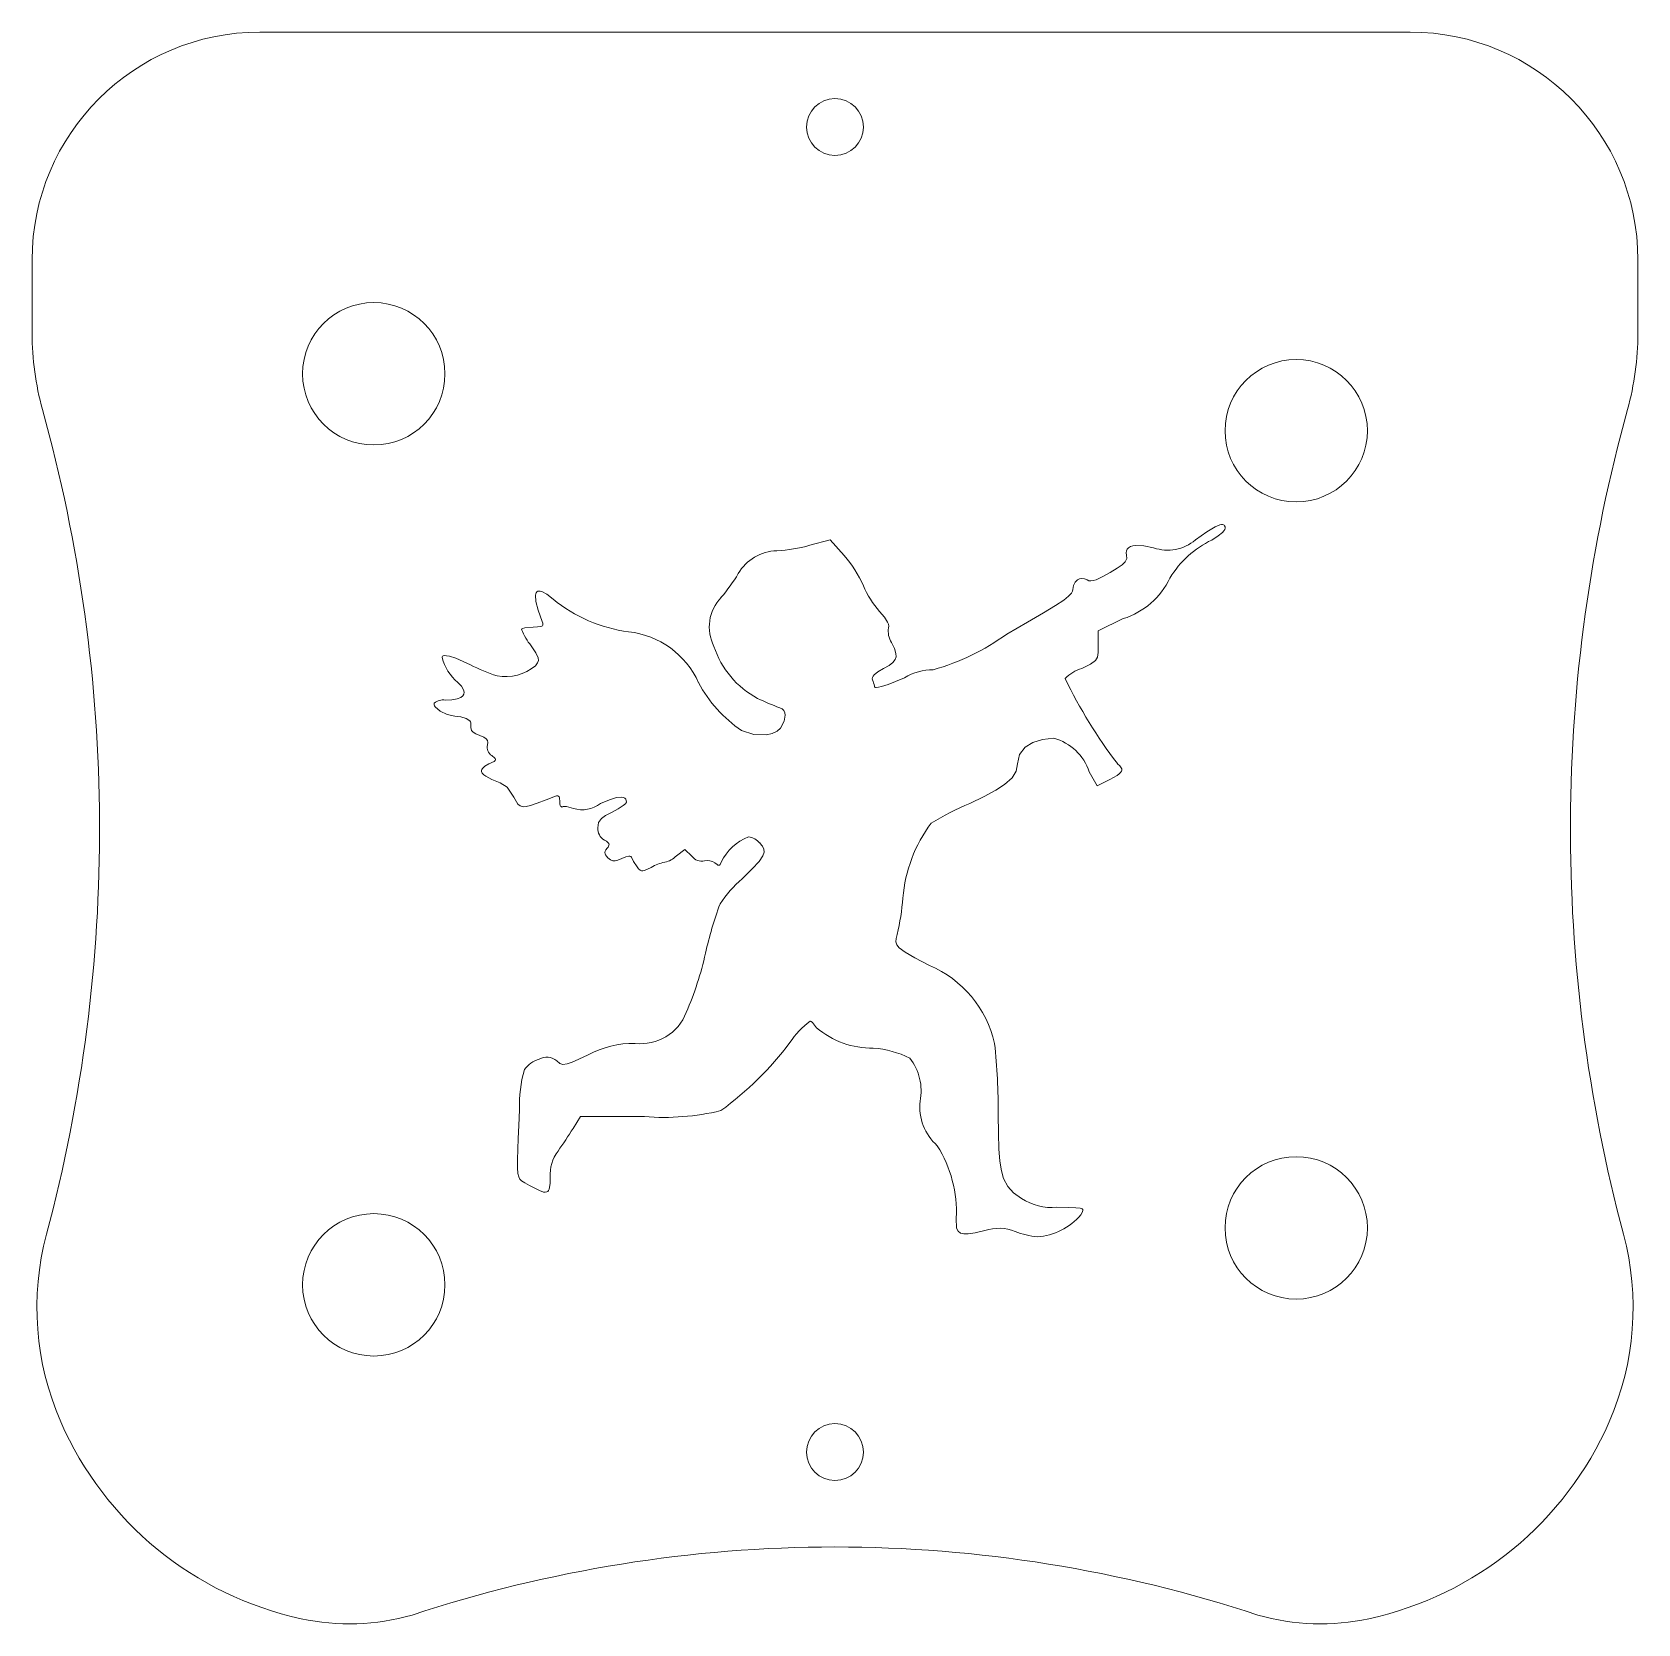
# Model space of a CAD drawing. Header units: millimetres. Extents: x 799.2 to 883.8, y 453.7 to 537.6.
import ezdxf

# ---------------------------------------------------------------- set-up
doc = ezdxf.new("R2010")
doc.units = ezdxf.units.MM

msp = doc.modelspace()

# ---------------------------------------------------------------- linework, layer by layer
at = {"color": 7, "linetype": 'Continuous', "lineweight": 15}
for p, q in [((811.204, 537.585), (871.804, 537.585)), ((799.204, 525.585), (799.204, 521.712)), ((883.804, 525.585), (883.804, 521.712)), ((840.171, 510.548), (841.258, 510.838)), ((841.258, 510.838), (841.988, 510.004)), ((856.69, 506.683), (855.362, 506.037)), ((855.362, 506.037), (855.371, 505.26)), ((855.325, 497.876), (854.894, 498.611)), ((855.981, 498.211), (855.325, 497.876)), ((833.585, 494.527), (833.155, 494.189)), ((833.968, 494.168), (833.585, 494.527)), ((828.089, 480.461), (827.706, 479.83)), ((831.464, 480.446), (828.089, 480.461))]:
    msp.add_line(p, q, dxfattribs=at)
at = {"color": 7, "linetype": 'Continuous', "lineweight": 15, "flags": 128}
for points in [[(860.497, 510.833), (861.098, 511.252), (861.527, 511.514), (861.785, 511.624), (861.86, 511.638), (861.922, 511.637), (861.966, 511.624), (862.002, 511.6), (862.03, 511.565), (862.052, 511.521)], [(862.052, 511.521), (862.061, 511.459), (862.041, 511.389), (861.993, 511.312), (861.919, 511.227), (861.69, 511.038), (861.357, 510.825)], [(856.864, 510.033), (856.847, 510.151), (856.857, 510.253), (856.893, 510.34), (856.964, 510.42), (857.066, 510.48), (857.199, 510.52), (857.361, 510.54), (857.772, 510.519), (858.292, 510.415)], [(856.002, 509.113), (856.378, 509.343), (856.638, 509.527), (856.796, 509.683), (856.876, 509.852), (856.864, 510.033)], [(854.041, 508.219), (854.071, 508.435), (854.153, 508.608), (854.276, 508.731), (854.389, 508.785), (854.514, 508.804), (854.647, 508.783), (854.782, 508.721)], [(854.782, 508.721), (854.874, 508.681), (854.982, 508.67), (855.113, 508.687), (855.271, 508.737), (855.586, 508.881), (856.002, 509.113)], [(826.08, 506.533), (825.86, 507.13), (825.741, 507.591), (825.721, 507.914), (825.736, 507.99), (825.762, 508.05), (825.799, 508.095), (825.847, 508.123), (825.905, 508.135), (825.974, 508.131), (826.053, 508.11), (826.316, 507.972), (826.652, 507.715)], [(850.552, 505.87), (851.645, 506.492), (852.491, 506.985), (853.119, 507.368), (853.559, 507.661), (853.813, 507.861), (853.964, 508.02), (854.024, 508.124), (854.041, 508.219)], [(843.855, 507.064), (844.113, 506.763), (844.275, 506.501), (844.321, 506.384), (844.337, 506.284), (844.324, 506.2)], [(824.995, 506.115), (824.998, 506.127), (825.007, 506.14), (825.042, 506.163), (825.17, 506.203), (825.596, 506.24)], [(825.596, 506.24), (825.838, 506.246), (825.999, 506.268), (826.053, 506.286), (826.09, 506.311), (826.111, 506.343), (826.119, 506.383), (826.109, 506.45), (826.08, 506.533)], [(825.72, 504.203), (825.837, 504.347), (825.889, 504.477), (825.87, 504.627), (825.745, 504.874), (825.499, 505.25)], [(844.486, 505.426), (844.637, 505.104), (844.715, 504.845), (844.721, 504.675), (844.676, 504.528), (844.554, 504.369), (844.351, 504.216), (844.065, 504.057)], [(855.371, 505.26), (855.37, 504.899), (855.332, 504.653), (855.226, 504.475), (854.966, 504.292), (854.509, 504.064)], [(820.806, 504.641), (820.813, 504.678), (820.834, 504.705), (820.868, 504.724), (820.915, 504.735), (821.036, 504.733), (821.198, 504.702), (821.524, 504.6), (822.292, 504.257)], [(844.065, 504.057), (843.764, 503.885), (843.569, 503.73), (843.51, 503.658), (843.475, 503.588), (843.465, 503.52), (843.479, 503.453)], [(843.577, 503.129), (843.583, 503.099), (843.603, 503.077), (843.635, 503.063), (843.679, 503.056), (843.798, 503.065), (843.959, 503.101), (844.301, 503.211), (844.694, 503.366), (845.168, 503.574)], [(820.97, 502.389), (821.318, 502.406), (821.593, 502.456), (821.794, 502.536), (821.894, 502.615), (821.951, 502.709), (821.964, 502.817), (821.933, 502.94), (821.82, 503.122), (821.626, 503.326)], [(821.471, 501.55), (821.074, 501.626), (820.694, 501.808), (820.434, 502.032), (820.4, 502.087), (820.381, 502.14), (820.378, 502.189), (820.395, 502.233)], [(838.628, 500.92), (838.82, 501.278), (838.877, 501.596), (838.856, 501.73), (838.802, 501.843), (838.716, 501.929), (838.596, 501.987)], [(822.327, 501.157), (822.324, 501.204), (822.303, 501.25), (822.266, 501.297), (822.073, 501.422), (821.793, 501.513), (821.471, 501.55)], [(822.797, 500.529), (822.589, 500.611), (822.446, 500.697), (822.359, 500.798), (822.317, 500.95), (822.327, 501.157)], [(836.578, 500.785), (837.229, 500.572), (837.891, 500.559), (838.197, 500.628), (838.449, 500.749), (838.628, 500.92)], [(823.194, 500.028), (823.214, 500.156), (823.195, 500.263), (823.134, 500.352), (823.002, 500.444), (822.797, 500.529)], [(853.033, 500.38), (852.436, 500.325), (851.929, 500.167), (851.53, 499.917), (851.221, 499.523), (851.111, 499.038)], [(823.27, 499.027), (823.541, 499.161), (823.58, 499.189), (823.607, 499.215), (823.621, 499.24), (823.625, 499.262), (823.619, 499.284), (823.606, 499.308), (823.584, 499.334), (823.42, 499.466)], [(823.87, 498.037), (823.42, 498.214), (823.106, 498.379), (822.995, 498.462), (822.92, 498.543), (822.881, 498.622), (822.875, 498.681), (822.89, 498.739), (822.926, 498.797), (823.057, 498.912), (823.27, 499.027)], [(851.111, 499.038), (851.047, 498.656), (850.832, 498.299), (850.435, 497.942), (849.976, 497.644), (849.369, 497.317), (848.6, 496.947)], [(856.383, 499.043), (856.505, 498.93), (856.583, 498.829), (856.609, 498.766), (856.613, 498.705), (856.595, 498.644), (856.547, 498.574), (856.47, 498.502), (856.362, 498.424), (855.981, 498.211)], [(824.585, 497.281), (824.236, 497.805), (823.87, 498.037)], [(826.284, 497.143), (825.82, 496.957), (825.462, 496.835), (825.242, 496.786), (825.067, 496.777), (824.911, 496.819), (824.788, 496.916), (824.585, 497.281)], [(827.001, 497.022), (826.987, 497.253), (826.975, 497.288), (826.958, 497.315), (826.935, 497.333), (826.906, 497.343), (826.87, 497.345), (826.827, 497.341), (826.687, 497.302), (826.284, 497.143)], [(827.156, 496.773), (827.135, 496.763), (827.115, 496.76), (827.096, 496.763), (827.07, 496.778), (827.047, 496.806), (827.028, 496.846), (827.008, 496.924), (827.001, 497.022)], [(827.723, 496.681), (827.35, 496.79), (827.223, 496.793), (827.185, 496.785), (827.156, 496.773)], [(830.517, 497.019), (830.508, 497.105), (830.481, 497.174), (830.436, 497.226), (830.353, 497.269), (830.239, 497.284), (829.997, 497.256), (829.625, 497.144), (829.146, 496.947)], [(829.764, 496.494), (830.088, 496.667), (830.343, 496.833), (830.481, 496.953), (830.51, 496.994), (830.515, 497.007), (830.517, 497.019)], [(829.01, 495.665), (829.049, 495.939), (829.197, 496.153), (829.42, 496.313), (829.764, 496.494)], [(829.496, 494.584), (829.545, 494.647), (829.579, 494.703), (829.597, 494.753), (829.599, 494.799), (829.585, 494.842), (829.54, 494.897), (829.464, 494.954), (829.356, 495.016)], [(829.542, 494.084), (829.468, 494.163), (829.418, 494.234), (829.389, 494.299), (829.381, 494.362), (829.396, 494.429), (829.435, 494.502), (829.496, 494.584)], [(830.268, 494.049), (830.071, 493.966), (829.919, 493.924), (829.797, 493.923), (829.672, 493.974), (829.542, 494.084)], [(830.803, 494.081), (830.781, 494.123), (830.748, 494.152), (830.702, 494.168), (830.644, 494.17), (830.485, 494.136), (830.268, 494.049)], [(831.08, 493.603), (830.892, 493.896), (830.803, 494.081)], [(836.611, 492.981), (837.142, 493.498), (837.504, 493.893), (837.71, 494.195), (837.773, 494.379), (837.763, 494.542), (837.688, 494.695), (837.553, 494.851)], [(831.819, 493.579), (831.47, 493.417), (831.38, 493.395), (831.307, 493.398), (831.232, 493.431), (831.16, 493.5), (831.08, 493.603)], [(835.511, 493.85), (835.458, 493.733), (835.439, 493.71), (835.417, 493.695), (835.394, 493.689), (835.363, 493.69), (835.329, 493.702), (835.289, 493.723), (835.17, 493.811)], [(844.776, 490.044), (844.72, 489.834), (844.708, 489.657), (844.756, 489.498), (844.882, 489.34), (845.198, 489.105), (845.719, 488.807), (846.485, 488.409)], [(840.532, 485.131), (840.323, 485.398), (840.245, 485.462), (840.219, 485.474), (840.198, 485.479)], [(826.842, 483.378), (827, 483.254), (827.164, 483.202), (827.391, 483.233), (827.65, 483.323), (828.011, 483.475), (828.5, 483.696)], [(825.411, 476.823), (825.164, 476.952), (824.986, 477.057), (824.901, 477.146), (824.841, 477.273), (824.802, 477.456), (824.781, 477.751), (824.781, 478.168), (824.797, 478.734), (824.82, 479.3), (824.849, 479.987), (824.883, 480.808)], [(850.099, 480.551), (850.112, 479.559), (850.14, 478.752), (850.19, 478.104), (850.27, 477.59), (850.386, 477.183), (850.606, 476.77), (850.917, 476.438), (851.336, 476.129)], [(826.499, 477.25), (826.492, 476.94), (826.466, 476.71), (826.443, 476.624), (826.412, 476.557), (826.371, 476.508), (826.321, 476.477), (826.241, 476.463), (826.141, 476.476), (825.937, 476.547), (825.411, 476.823)], [(853.193, 475.671), (853.795, 475.663), (854.201, 475.649), (854.421, 475.623), (854.477, 475.608), (854.519, 475.59), (854.543, 475.571), (854.558, 475.549), (854.564, 475.523), (854.563, 475.494), (854.528, 475.396), (854.46, 475.265)], [(849.404, 474.44), (848.897, 474.329), (848.512, 474.272), (848.285, 474.271), (848.116, 474.312), (847.987, 474.412), (847.914, 474.574), (847.894, 475.104)]]:
    msp.add_lwpolyline(points, dxfattribs=at)
at = {"color": 7, "linetype": 'Continuous', "lineweight": 15}
for centre, radius in [((841.504, 532.585), 1.5), ((817.204, 519.585), 3.75), ((865.804, 516.585), 3.75), ((865.804, 474.585), 3.75), ((817.204, 471.585), 3.75), ((841.504, 462.773), 1.5)]:
    msp.add_circle(centre, radius, dxfattribs=at)
for centre, radius, start, end in [((811.204, 525.585), 12, 90, 180), ((871.804, 525.585), 12, 360, 90), ((814.204, 521.712), 15, 180, 195.48825), ((868.804, 521.712), 15, 344.51175, 0), ((719.921, 495.585), 82.837, 345.07278, 15.48825), ((963.088, 495.585), 82.837, 164.51175, 194.92722), ((838.503, 507.83), 2.429, 91.4244, 149.54996), ((837.954, 518.468), 8.225, 273.40979, 285.64435), ((859.028, 512.558), 2.267, 251.041, 310.41254), ((863.643, 506.089), 5.259, 115.75902, 148.66508), ((837.331, 505.914), 6.198, 23.82206, 41.2975), ((828.929, 513.499), 8.698, 319.04754, 329.31716), ((855.477, 510.562), 4.064, 287.37034, 334.68043), ((831.678, 513.854), 7.935, 230.69387, 262.42691), ((837.141, 506.247), 2.259, 136.64169, 206.9407), ((847.316, 510.196), 4.667, 202.40451, 222.13896), ((827.944, 507.254), 3.161, 201.12506, 219.33158), ((830.138, 501.435), 4.581, 24.16664, 83.80983), ((845.386, 506.018), 1.078, 170.27635, 213.31331), ((839.678, 506.703), 4.785, 198.0136, 241.96376), ((843.4, 515.685), 12.144, 285.68212, 306.08104), ((823.314, 505.291), 2.591, 194.52636, 229.34342), ((826.373, 512.01), 8.761, 242.24211, 252.2422), ((824.135, 506.099), 2.471, 259.86472, 309.8868), ((842.341, 502.934), 1.251, 8.96811, 24.52518), ((846.724, 500.896), 3.097, 90.76037, 120.16331), ((855.084, 502.13), 2.017, 106.55757, 136.11458), ((877.664, 515.189), 26.713, 205.88034, 217.18597), ((840.634, 506.69), 7.163, 208.15001, 235.51958), ((820.846, 501.708), 0.693, 79.70546, 130.64246), ((843.173, 514.455), 13.282, 244.37287, 249.84152), ((823.704, 499.907), 0.524, 166.69224, 237.15529), ((852.354, 497.803), 2.665, 17.65136, 75.25132), ((828.174, 498.206), 1.591, 253.51855, 307.68262), ((855.17, 481.622), 16.675, 113.20341, 121.04298), ((852.611, 491.378), 7.55, 143.12988, 175.54992), ((829.696, 495.614), 0.688, 175.8125, 240.33967), ((837.931, 492.694), 2.683, 111.5379, 154.47736), ((836.793, 494.201), 1, 40.50184, 81.14312), ((832.314, 494.993), 1.163, 280.86422, 316.28321), ((834.498, 494.563), 0.661, 216.72722, 281.70935), ((832.894, 491.819), 2.063, 100.07187, 121.42351), ((834.801, 493.35), 0.591, 51.374, 106.66561), ((841.266, 487.724), 7.023, 131.5207, 145.96248), ((854.519, 484.643), 20.32, 159.8155, 167.45432), ((832.237, 493.039), 12.892, 346.56457, 355.21401), ((817.036, 493.071), 18.099, 336.77437, 347.18654), ((844.204, 483.02), 5.852, 12.70274, 67.05921), ((831.277, 486.849), 2.56, 263.14275, 339.04257), ((842.709, 482.045), 4.253, 126.17466, 147.21362), ((843.455, 488.559), 4.505, 229.54792, 270.8758), ((830.917, 479.222), 5.086, 89.38674, 118.37728), ((825.473, 494.597), 17.077, 305.89688, 323.12285), ((843.126, 478.819), 5.251, 63.81626, 85.65586), ((816.789, 480.774), 33.311, 359.61504, 6.08705), ((826.331, 482.048), 1.482, 106.00568, 143.5112), ((826.32, 482.817), 0.767, 47.0358, 121.23804), ((843.274, 481.812), 2.767, 348.50883, 38.39688), ((831.763, 481.053), 6.885, 164.18321, 182.03724), ((832.482, 493.222), 12.816, 265.44154, 283.5528), ((848.737, 480.972), 2.766, 174.00116, 228.2228), ((809.366, 491.13), 21.542, 324.53333, 328.36124), ((841.331, 475.414), 6.57, 357.29893, 32.14604), ((828.586, 477.38), 2.091, 143.23997, 183.5645), ((852.924, 478.575), 2.916, 236.98397, 275.28466), ((851.901, 477.501), 3.398, 274.42165, 318.84411), ((814.456, 470.383), 15, 165.07278, 203.61847), ((850.145, 472.325), 2.241, 67.4845, 109.30207), ((852.64, 478.604), 4.516, 248.74451, 263.94293), ((868.553, 470.383), 15, 336.38153, 14.92722), ((817.204, 471.585), 18, 203.61847, 257.73373), ((865.804, 471.585), 18, 282.26627, 336.38153), ((841.504, 386.83), 70.943, 71.69288, 108.30712), ((815.93, 465.722), 12, 257.73373, 285.9162), ((867.079, 465.722), 12, 254.0838, 282.26627)]:
    msp.add_arc(centre, radius, start, end, dxfattribs=at)

doc.saveas('drawing.dxf')
